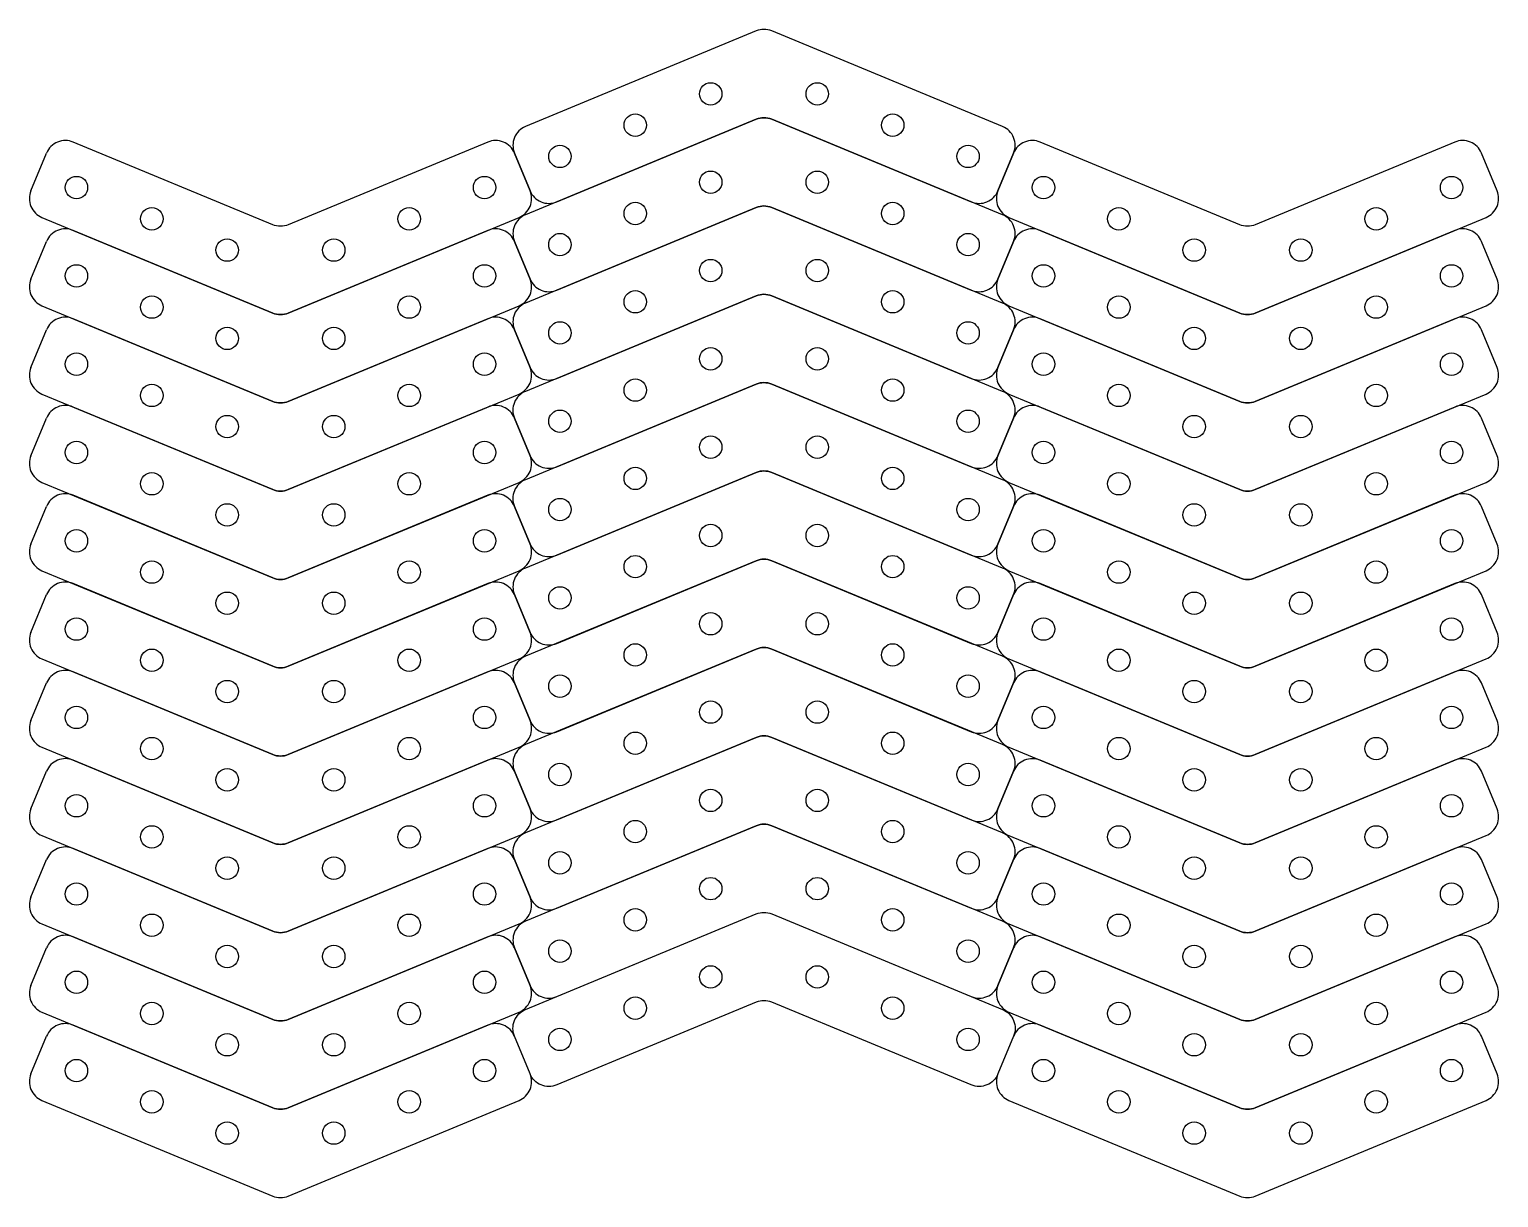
# Model space of a CAD drawing. Header units: millimetres. Extents: x -391 to -31, y -145 to 141.
import ezdxf

# ---------------------------------------------------------------- set-up
doc = ezdxf.new("R2010")
doc.units = ezdxf.units.MM

msp = doc.modelspace()

# ---------------------------------------------------------------- linework, layer by layer
for p, q in [((-390.99, 101.71), (-387.17, 110.95)), ((-390.99, 80.06), (-387.17, 89.3)), ((-390.99, 58.41), (-387.17, 67.65)), ((-390.99, 36.76), (-387.17, 46)), ((-390.99, 15.12), (-387.17, 24.35)), ((-390.99, -6.53), (-387.17, 2.71)), ((-390.99, -28.18), (-387.17, -18.94)), ((-390.99, -49.83), (-387.17, -40.59)), ((-390.99, -71.48), (-387.17, -62.24)), ((-390.99, -93.12), (-387.17, -83.88)), ((-390.99, -114.77), (-387.17, -105.53))]:
    msp.add_line(p, q)
for points in [[(-152.83, 117.48), (-209.39, 140.9, 0.198912), (-213.22, 140.9), (-269.77, 117.48, 0.414214), (-272.47, 110.95), (-268.65, 101.71, 0.414214), (-262.12, 99), (-213.22, 119.26, -0.198912), (-209.39, 119.26), (-160.49, 99, 0.414214), (-153.96, 101.71), (-150.13, 110.95, 0.414214)], [(-152.83, 95.83), (-209.39, 119.26, 0.198912), (-213.22, 119.26), (-269.77, 95.83, 0.414214), (-272.47, 89.3), (-268.65, 80.06, 0.414214), (-262.12, 77.35), (-213.22, 97.61, -0.198912), (-209.39, 97.61), (-160.49, 77.35, 0.414214), (-153.96, 80.06), (-150.13, 89.3, 0.414214)], [(-41.97, 113.65), (-90.87, 93.4, -0.198912), (-94.7, 93.4), (-143.6, 113.65, 0.414214), (-150.13, 110.95), (-153.96, 101.71, 0.414214), (-151.25, 95.17), (-94.7, 71.75, 0.198912), (-90.87, 71.75), (-34.32, 95.17, 0.414214), (-31.61, 101.71), (-35.44, 110.95, 0.414214)], [(-152.83, 74.18), (-209.39, 97.61, 0.198912), (-213.22, 97.61), (-269.77, 74.18, 0.414214), (-272.47, 67.65), (-268.65, 58.41, 0.414214), (-262.12, 55.71), (-213.22, 75.96, -0.198912), (-209.39, 75.96), (-160.49, 55.71, 0.414214), (-153.96, 58.41), (-150.13, 67.65, 0.414214)], [(-41.97, 92), (-90.87, 71.75, -0.198912), (-94.7, 71.75), (-143.6, 92, 0.414214), (-150.13, 89.3), (-153.96, 80.06, 0.414214), (-151.25, 73.53), (-94.7, 50.1, 0.198912), (-90.87, 50.1), (-34.32, 73.53, 0.414214), (-31.61, 80.06), (-35.44, 89.3, 0.414214)], [(-152.83, 52.54), (-209.39, 75.96, 0.198912), (-213.22, 75.96), (-269.77, 52.54, 0.414214), (-272.47, 46), (-268.65, 36.76, 0.414214), (-262.12, 34.06), (-213.22, 54.31, -0.198912), (-209.39, 54.31), (-160.49, 34.06, 0.414214), (-153.96, 36.76), (-150.13, 46, 0.414214)], [(-41.97, 70.36), (-90.87, 50.1, -0.198912), (-94.7, 50.1), (-143.6, 70.36, 0.414214), (-150.13, 67.65), (-153.96, 58.41, 0.414214), (-151.25, 51.88), (-94.7, 28.45, 0.198912), (-90.87, 28.45), (-34.32, 51.88, 0.414214), (-31.61, 58.41), (-35.44, 67.65, 0.414214)], [(-152.83, 30.89), (-209.39, 54.31, 0.198912), (-213.22, 54.31), (-269.77, 30.89, 0.414214), (-272.47, 24.35), (-268.65, 15.12, 0.414214), (-262.12, 12.41), (-213.22, 32.66, -0.198912), (-209.39, 32.66), (-160.49, 12.41, 0.414214), (-153.96, 15.12), (-150.13, 24.35, 0.414214)], [(-41.97, 48.71), (-90.87, 28.45, -0.198912), (-94.7, 28.45), (-143.6, 48.71, 0.414214), (-150.13, 46), (-153.96, 36.76, 0.414214), (-151.25, 30.23), (-94.7, 6.81, 0.198912), (-90.87, 6.81), (-34.32, 30.23, 0.414214), (-31.61, 36.76), (-35.44, 46, 0.414214)], [(-152.83, 9.24), (-209.39, 32.66, 0.198912), (-213.22, 32.66), (-269.77, 9.24, 0.414214), (-272.47, 2.71), (-268.65, -6.53, 0.414214), (-262.12, -9.24), (-213.22, 11.02, -0.198912), (-209.39, 11.02), (-160.49, -9.24, 0.414214), (-153.96, -6.53), (-150.13, 2.71, 0.414214)], [(-41.97, 27.06), (-90.87, 6.81, -0.198912), (-94.7, 6.81), (-143.6, 27.06, 0.414214), (-150.13, 24.35), (-153.96, 15.12, 0.414214), (-151.25, 8.58), (-94.7, -14.84, 0.198912), (-90.87, -14.84), (-34.32, 8.58, 0.414214), (-31.61, 15.12), (-35.44, 24.35, 0.414214)], [(-152.83, -12.41), (-209.39, 11.02, 0.198912), (-213.22, 11.02), (-269.77, -12.41, 0.414214), (-272.47, -18.94), (-268.65, -28.18, 0.414214), (-262.12, -30.89), (-213.22, -10.63, -0.198912), (-209.39, -10.63), (-160.49, -30.89, 0.414214), (-153.96, -28.18), (-150.13, -18.94, 0.414214)], [(-41.97, 5.41), (-90.87, -14.84, -0.198912), (-94.7, -14.84), (-143.6, 5.41, 0.414214), (-150.13, 2.71), (-153.96, -6.53, 0.414214), (-151.25, -13.06), (-94.7, -36.49, 0.198912), (-90.87, -36.49), (-34.32, -13.06, 0.414214), (-31.61, -6.53), (-35.44, 2.71, 0.414214)], [(-152.83, -34.06), (-209.39, -10.63, 0.198912), (-213.22, -10.63), (-269.77, -34.06, 0.414214), (-272.47, -40.59), (-268.65, -49.83, 0.414214), (-262.12, -52.53), (-213.22, -32.28, -0.198912), (-209.39, -32.28), (-160.49, -52.53, 0.414214), (-153.96, -49.83), (-150.13, -40.59, 0.414214)], [(-41.97, -16.24), (-90.87, -36.49, -0.198912), (-94.7, -36.49), (-143.6, -16.24, 0.414214), (-150.13, -18.94), (-153.96, -28.18, 0.414214), (-151.25, -34.71), (-94.7, -58.14, 0.198912), (-90.87, -58.14), (-34.32, -34.71, 0.414214), (-31.61, -28.18), (-35.44, -18.94, 0.414214)], [(-152.83, -55.7), (-209.39, -32.28, 0.198912), (-213.22, -32.28), (-269.77, -55.7, 0.414214), (-272.47, -62.24), (-268.65, -71.48, 0.414214), (-262.12, -74.18), (-213.22, -53.93, -0.198912), (-209.39, -53.93), (-160.49, -74.18, 0.414214), (-153.96, -71.48), (-150.13, -62.24, 0.414214)], [(-41.97, -37.88), (-90.87, -58.14, -0.198912), (-94.7, -58.14), (-143.6, -37.88, 0.414214), (-150.13, -40.59), (-153.96, -49.83, 0.414214), (-151.25, -56.36), (-94.7, -79.79, 0.198912), (-90.87, -79.79), (-34.32, -56.36, 0.414214), (-31.61, -49.83), (-35.44, -40.59, 0.414214)], [(-152.83, -77.35), (-209.39, -53.93, 0.198912), (-213.22, -53.93), (-269.77, -77.35, 0.414214), (-272.47, -83.88), (-268.65, -93.12, 0.414214), (-262.12, -95.83), (-213.22, -75.57, -0.198912), (-209.39, -75.57), (-160.49, -95.83, 0.414214), (-153.96, -93.12), (-150.13, -83.88, 0.414214)], [(-41.97, -59.53), (-90.87, -79.79, -0.198912), (-94.7, -79.79), (-143.6, -59.53, 0.414214), (-150.13, -62.24), (-153.96, -71.48, 0.414214), (-151.25, -78.01), (-94.7, -101.43, 0.198912), (-90.87, -101.43), (-34.32, -78.01, 0.414214), (-31.61, -71.48), (-35.44, -62.24, 0.414214)], [(-213.22, -97.22), (-262.12, -117.48, -0.414214), (-268.65, -114.77), (-272.47, -105.53, -0.414214), (-269.77, -99), (-213.22, -75.57, -0.198912), (-209.39, -75.57), (-152.83, -99, -0.414214), (-150.13, -105.53), (-153.96, -114.77, -0.414214), (-160.49, -117.48), (-209.39, -97.22, 0.198912)], [(-41.97, -81.18), (-90.87, -101.43, -0.198912), (-94.7, -101.43), (-143.6, -81.18, 0.414214), (-150.13, -83.88), (-153.96, -93.12, 0.414214), (-151.25, -99.66), (-94.7, -123.08, 0.198912), (-90.87, -123.08), (-34.32, -99.66, 0.414214), (-31.61, -93.12), (-35.44, -83.88, 0.414214)], [(-31.61, -114.77), (-35.44, -105.53, 0.414214), (-41.97, -102.83), (-90.87, -123.08, -0.198912), (-94.7, -123.08), (-143.6, -102.83, 0.414214), (-150.13, -105.53), (-153.96, -114.77, 0.414214), (-151.25, -121.3), (-94.7, -144.73, 0.198912), (-90.87, -144.73), (-34.32, -121.3, 0.414214)]]:
    msp.add_lwpolyline(points, format="xyb", close=True)
for points in [[(-390.99, 101.71, 0.414214), (-388.29, 95.17), (-331.73, 71.75, 0.198912), (-327.91, 71.75), (-271.35, 95.17, 0.414214), (-268.65, 101.71), (-272.47, 110.95, 0.414214), (-279.01, 113.65), (-327.91, 93.4, -0.198912), (-331.73, 93.4), (-380.63, 113.65, 0.414214), (-387.17, 110.95)], [(-390.99, 80.06, 0.414214), (-388.29, 73.53), (-331.73, 50.1, 0.198912), (-327.91, 50.1), (-271.35, 73.53, 0.414214), (-268.65, 80.06), (-272.47, 89.3, 0.414214), (-279.01, 92), (-327.91, 71.75, -0.198912), (-331.73, 71.75), (-380.63, 92, 0.414214), (-387.17, 89.3)], [(-390.99, 58.41, 0.414214), (-388.29, 51.88), (-331.73, 28.45, 0.198912), (-327.91, 28.45), (-271.35, 51.88, 0.414214), (-268.65, 58.41), (-272.47, 67.65, 0.414214), (-279.01, 70.36), (-327.91, 50.1, -0.198912), (-331.73, 50.1), (-380.63, 70.36, 0.414214), (-387.17, 67.65)], [(-390.99, 36.76, 0.414214), (-388.29, 30.23), (-331.73, 6.81, 0.198912), (-327.91, 6.81), (-271.35, 30.23, 0.414214), (-268.65, 36.76), (-272.47, 46, 0.414214), (-279.01, 48.71), (-327.91, 28.45, -0.198912), (-331.73, 28.45), (-380.63, 48.71, 0.414214), (-387.17, 46)], [(-390.99, 15.12, 0.414214), (-388.29, 8.58), (-331.73, -14.84, 0.198912), (-327.91, -14.84), (-271.35, 8.58, 0.414214), (-268.65, 15.12), (-272.47, 24.35, 0.414214), (-279.01, 27.06), (-327.91, 6.81, -0.198912), (-331.73, 6.81), (-380.63, 27.06, 0.414214), (-387.17, 24.35)], [(-390.99, -6.53, 0.414214), (-388.29, -13.06), (-331.73, -36.49, 0.198912), (-327.91, -36.49), (-271.35, -13.06, 0.414214), (-268.65, -6.53), (-272.47, 2.71, 0.414214), (-279.01, 5.41), (-327.91, -14.84, -0.198912), (-331.73, -14.84), (-380.63, 5.41, 0.414214), (-387.17, 2.71)], [(-390.99, -28.18, 0.414214), (-388.29, -34.71), (-331.73, -58.14, 0.198912), (-327.91, -58.14), (-271.35, -34.71, 0.414214), (-268.65, -28.18), (-272.47, -18.94, 0.414214), (-279.01, -16.24), (-327.91, -36.49, -0.198912), (-331.73, -36.49), (-380.63, -16.24, 0.414214), (-387.17, -18.94)], [(-390.99, -49.83, 0.414214), (-388.29, -56.36), (-331.73, -79.79, 0.198912), (-327.91, -79.79), (-271.35, -56.36, 0.414214), (-268.65, -49.83), (-272.47, -40.59, 0.414214), (-279.01, -37.88), (-327.91, -58.14, -0.198912), (-331.73, -58.14), (-380.63, -37.88, 0.414214), (-387.17, -40.59)], [(-390.99, -71.48, 0.414214), (-388.29, -78.01), (-331.73, -101.43, 0.198912), (-327.91, -101.43), (-271.35, -78.01, 0.414214), (-268.65, -71.48), (-272.47, -62.24, 0.414214), (-279.01, -59.53), (-327.91, -79.79, -0.198912), (-331.73, -79.79), (-380.63, -59.53, 0.414214), (-387.17, -62.24)], [(-390.99, -93.12, 0.414214), (-388.29, -99.66), (-331.73, -123.08, 0.198912), (-327.91, -123.08), (-271.35, -99.66, 0.414214), (-268.65, -93.12), (-272.47, -83.88, 0.414214), (-279.01, -81.18), (-327.91, -101.43, -0.198912), (-331.73, -101.43), (-380.63, -81.18, 0.414214), (-387.17, -83.88)], [(-390.99, -114.77, 0.414214), (-388.29, -121.3), (-331.73, -144.73, 0.198912), (-327.91, -144.73), (-271.35, -121.3, 0.414214), (-268.65, -114.77), (-272.47, -105.53, 0.414214), (-279.01, -102.83), (-327.91, -123.08, -0.198912), (-331.73, -123.08), (-380.63, -102.83, 0.414214), (-387.17, -105.53)]]:
    msp.add_lwpolyline(points, format="xyb")
at = {"color": 1, "true_color": 0xff0000}
for centre in [(-224.37, 125.46), (-198.24, 125.46), (-242.85, 117.81), (-179.76, 117.81), (-261.32, 110.15), (-161.28, 110.15), (-379.84, 102.5), (-279.8, 102.5), (-224.37, 103.81), (-198.24, 103.81), (-142.8, 102.5), (-42.76, 102.5), (-361.36, 94.85), (-298.28, 94.85), (-242.85, 96.16), (-179.76, 96.16), (-124.33, 94.85), (-61.24, 94.85), (-261.32, 88.51), (-161.28, 88.51), (-342.89, 87.19), (-316.76, 87.19), (-105.85, 87.19), (-79.72, 87.19), (-379.84, 80.85), (-279.8, 80.85), (-224.37, 82.16), (-198.24, 82.16), (-142.8, 80.85), (-42.76, 80.85), (-361.36, 73.2), (-298.28, 73.2), (-242.85, 74.51), (-179.76, 74.51), (-124.33, 73.2), (-61.24, 73.2), (-261.32, 66.86), (-161.28, 66.86), (-342.89, 65.54), (-316.76, 65.54), (-105.85, 65.54), (-79.72, 65.54), (-379.84, 59.2), (-279.8, 59.2), (-224.37, 60.52), (-198.24, 60.52), (-142.8, 59.2), (-42.76, 59.2), (-361.36, 51.55), (-298.28, 51.55), (-242.85, 52.86), (-179.76, 52.86), (-124.33, 51.55), (-61.24, 51.55), (-261.32, 45.21), (-161.28, 45.21), (-342.89, 43.9), (-316.76, 43.9), (-105.85, 43.9), (-79.72, 43.9), (-379.84, 37.56), (-279.8, 37.56), (-224.37, 38.87), (-198.24, 38.87), (-142.8, 37.56), (-42.76, 37.56), (-361.36, 29.9), (-298.28, 29.9), (-242.85, 31.22), (-179.76, 31.22), (-124.33, 29.9), (-61.24, 29.9), (-261.32, 23.56), (-161.28, 23.56), (-342.89, 22.25), (-316.76, 22.25), (-105.85, 22.25), (-79.72, 22.25), (-379.84, 15.91), (-279.8, 15.91), (-224.37, 17.22), (-198.24, 17.22), (-142.8, 15.91), (-42.76, 15.91), (-361.36, 8.25), (-298.28, 8.25), (-242.85, 9.57), (-179.76, 9.57), (-124.33, 8.25), (-61.24, 8.25), (-261.32, 1.91), (-161.28, 1.91), (-342.89, 0.6), (-316.76, 0.6), (-105.85, 0.6), (-79.72, 0.6), (-379.84, -5.74), (-279.8, -5.74), (-224.37, -4.43), (-198.24, -4.43), (-142.8, -5.74), (-42.76, -5.74), (-361.36, -13.39), (-298.28, -13.39), (-242.85, -12.08), (-179.76, -12.08), (-124.33, -13.39), (-61.24, -13.39), (-261.32, -19.73), (-161.28, -19.73), (-342.89, -21.05), (-316.76, -21.05), (-105.85, -21.05), (-79.72, -21.05), (-379.84, -27.39), (-279.8, -27.39), (-224.37, -26.07), (-198.24, -26.07), (-142.8, -27.39), (-42.76, -27.39), (-361.36, -35.04), (-298.28, -35.04), (-242.85, -33.73), (-179.76, -33.73), (-124.33, -35.04), (-61.24, -35.04), (-261.32, -41.38), (-161.28, -41.38), (-342.89, -42.69), (-316.76, -42.69), (-105.85, -42.69), (-79.72, -42.69), (-379.84, -49.04), (-279.8, -49.04), (-224.37, -47.72), (-198.24, -47.72), (-142.8, -49.04), (-42.76, -49.04), (-361.36, -56.69), (-298.28, -56.69), (-242.85, -55.38), (-179.76, -55.38), (-124.33, -56.69), (-61.24, -56.69), (-261.32, -63.03), (-161.28, -63.03), (-342.89, -64.34), (-316.76, -64.34), (-105.85, -64.34), (-79.72, -64.34), (-379.84, -70.68), (-279.8, -70.68), (-224.37, -69.37), (-198.24, -69.37), (-142.8, -70.68), (-42.76, -70.68), (-361.36, -78.34), (-298.28, -78.34), (-242.85, -77.02), (-179.76, -77.02), (-124.33, -78.34), (-61.24, -78.34), (-261.32, -84.68), (-161.28, -84.68), (-342.89, -85.99), (-316.76, -85.99), (-105.85, -85.99), (-79.72, -85.99), (-379.84, -92.33), (-279.8, -92.33), (-224.37, -91.02), (-198.24, -91.02), (-142.8, -92.33), (-42.76, -92.33), (-361.36, -99.98), (-298.28, -99.98), (-242.85, -98.67), (-179.76, -98.67), (-124.33, -99.98), (-61.24, -99.98), (-261.32, -106.33), (-161.28, -106.33), (-342.89, -107.64), (-316.76, -107.64), (-105.85, -107.64), (-79.72, -107.64), (-379.84, -113.98), (-279.8, -113.98), (-142.8, -113.98), (-42.76, -113.98), (-361.36, -121.63), (-298.28, -121.63), (-124.33, -121.63), (-61.24, -121.63), (-342.89, -129.29), (-316.76, -129.29), (-105.85, -129.29), (-79.72, -129.29)]:
    msp.add_circle(centre, 2.75, dxfattribs=at)

doc.saveas('drawing.dxf')
